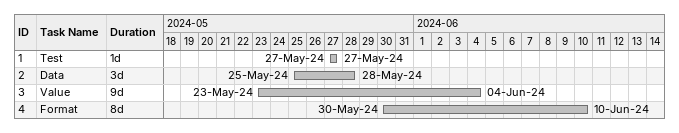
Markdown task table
| ID | Task | Duration | Start | Finish |
|---|---|---|---|---|
| 1 | Test | 1d | 2024-05-27 | 2024-05-27 |
| 2 | Data | 3d | 2024-05-25 | 2024-05-28 |
| 3 | Value | 9d | 2024-05-23 | 2024-06-04 |
| 4 | Format | 8d | 2024-05-30 | 2024-06-10 |
